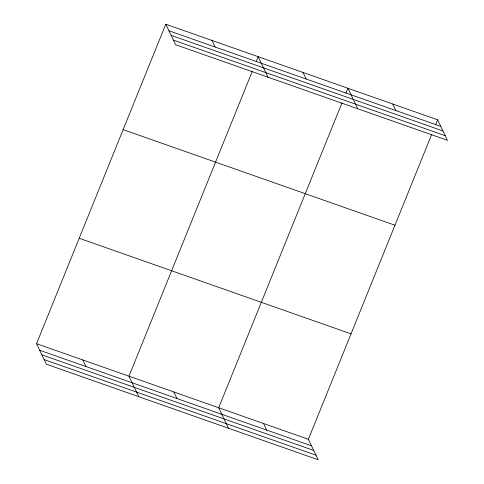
<?xml version="1.0" encoding="UTF-8"?>
<svg xmlns="http://www.w3.org/2000/svg" width="484" height="484" viewBox="0 0 484 484"><rect width="100%" height="100%" fill="white"/><g stroke="black" fill="none" stroke-linecap="round" stroke-linejoin="round"><path stroke-width="0.73" d="M36.548 343.694L308.387 439.284L318.218 459.8L46.379 364.21L36.548 343.694L165.782 24.2L437.621 119.79L447.452 140.306L175.613 44.716L165.782 24.2M252.352 71.172L128.974 376.195L138.805 396.711M256.254 61.522L258.208 56.701L268.039 77.216M342.061 102.717L218.683 407.74L228.508 428.255M345.963 93.073L347.911 88.245L357.743 108.761M308.387 439.284L431.764 134.262M435.667 124.618L437.621 119.79M168.928 30.77L440.767 126.36M171.136 35.374L442.975 130.964M173.405 40.111L445.244 135.708M123.136 129.633L394.974 225.223M79.195 238.261L351.033 333.851M39.7 350.265L311.539 445.855M41.902 354.863L313.741 450.459M44.177 359.606L316.01 455.196M392.766 104.018L395.918 110.588M303.063 72.473L306.209 79.043M211.992 40.45L215.144 47.021M263.532 423.512L266.684 430.082M173.829 391.967L176.975 398.538M82.764 359.945L85.91 366.515"/></g></svg>
